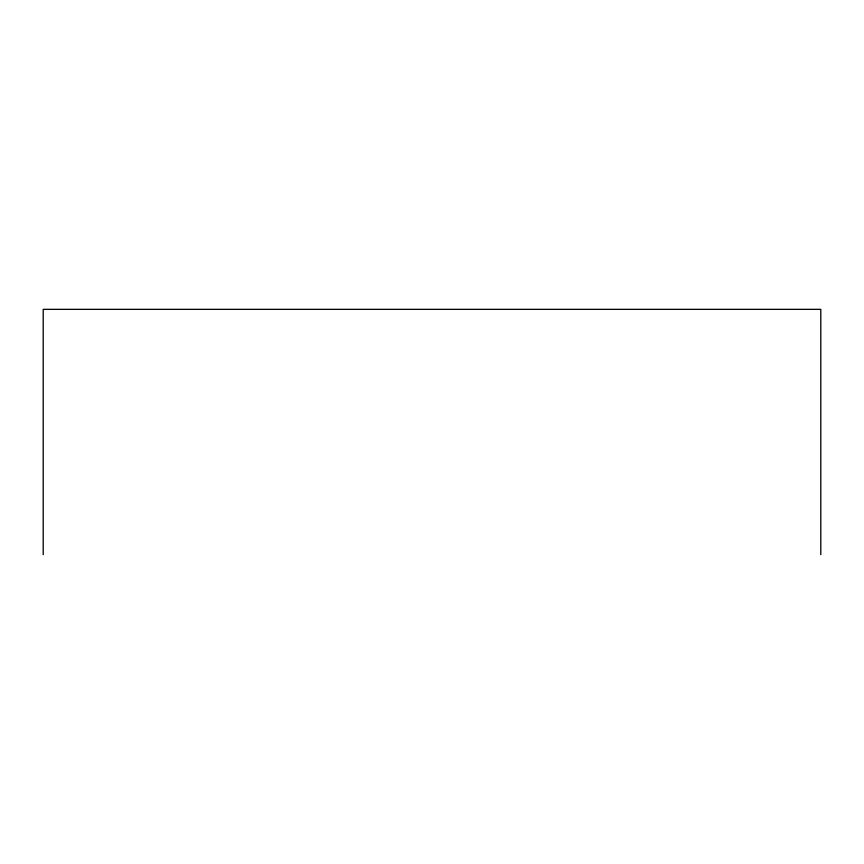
<?xml version="1.0" encoding="UTF-8"?>
<svg xmlns="http://www.w3.org/2000/svg" width="864" height="864" viewBox="0 0 864 864"><rect width="100%" height="100%" fill="white"/><g stroke="black" fill="none" stroke-linecap="round" stroke-linejoin="round"><path stroke-width="1.3" d="M820.8 554.645L820.8 309.355L43.2 309.355L43.2 554.645"/></g></svg>
